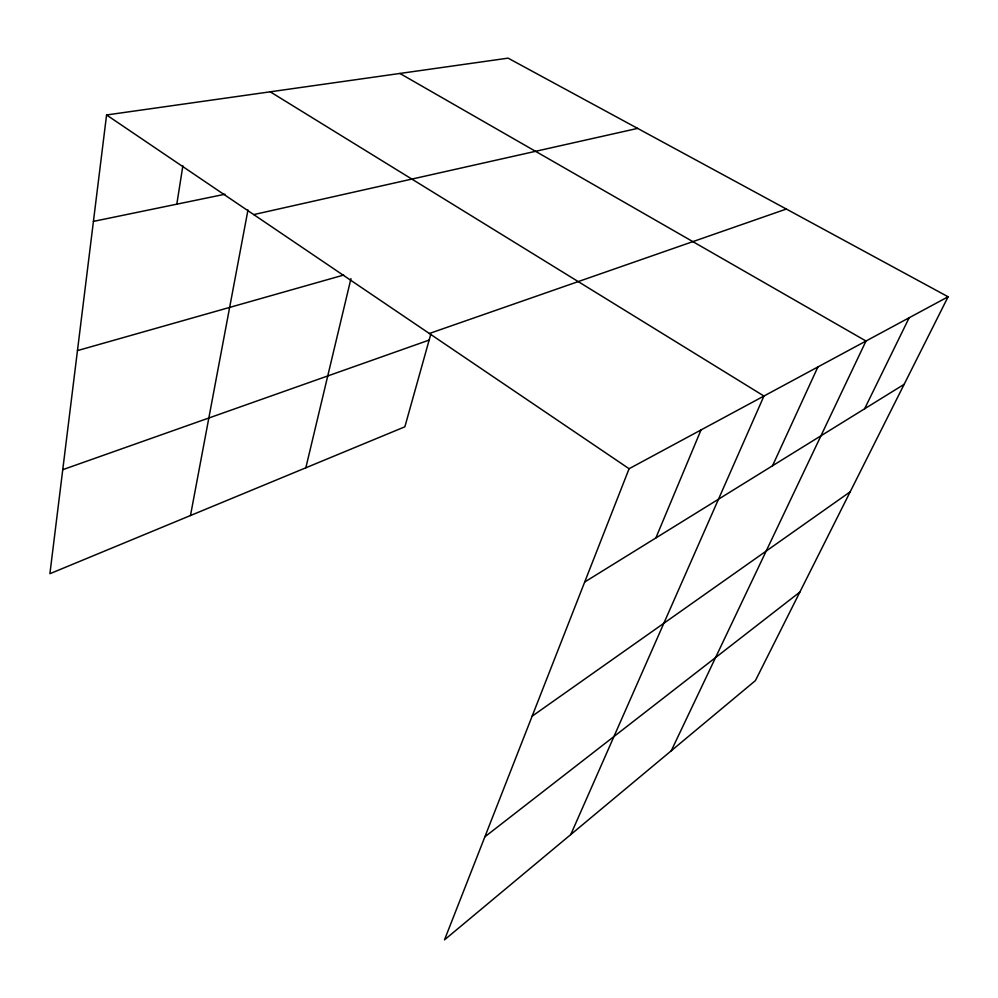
<?xml version="1.0" encoding="UTF-8"?>
<svg xmlns="http://www.w3.org/2000/svg" width="998" height="998" viewBox="0 0 998 998"><rect width="100%" height="100%" fill="white"/><g stroke="black" fill="none" stroke-linecap="round" stroke-linejoin="round"><path stroke-width="1.5" d="M948.1 296.768L629.089 468.723L444.497 939.854L755.399 680.624L948.1 296.768L508.094 58.146L106.574 114.97L49.9 573.713L404.864 426.807L430.812 334.143M176.808 204.191L182.871 165.768M190.481 515.529L247.978 209.979M305.837 467.788L350.959 278.617M655.848 537.972L701.02 429.951M570.756 834.577L763.944 396.031L270.221 91.816M772.527 465.767L817.898 366.952M671.255 750.783L866.002 341.017L399.899 73.453M864.605 408.793L909.166 317.751M484.866 836.823L799.835 592.101M532.134 716.19L850.171 491.827M584.716 581.984L904.138 384.33M62.749 469.684L429.14 340.081M429.352 333.494L786.337 209.044M77.47 350.597L343.599 275.074M253.729 214.595L637.635 128.393M93.425 221.394L224.924 194.248M106.574 114.97L629.089 468.723"/></g></svg>
